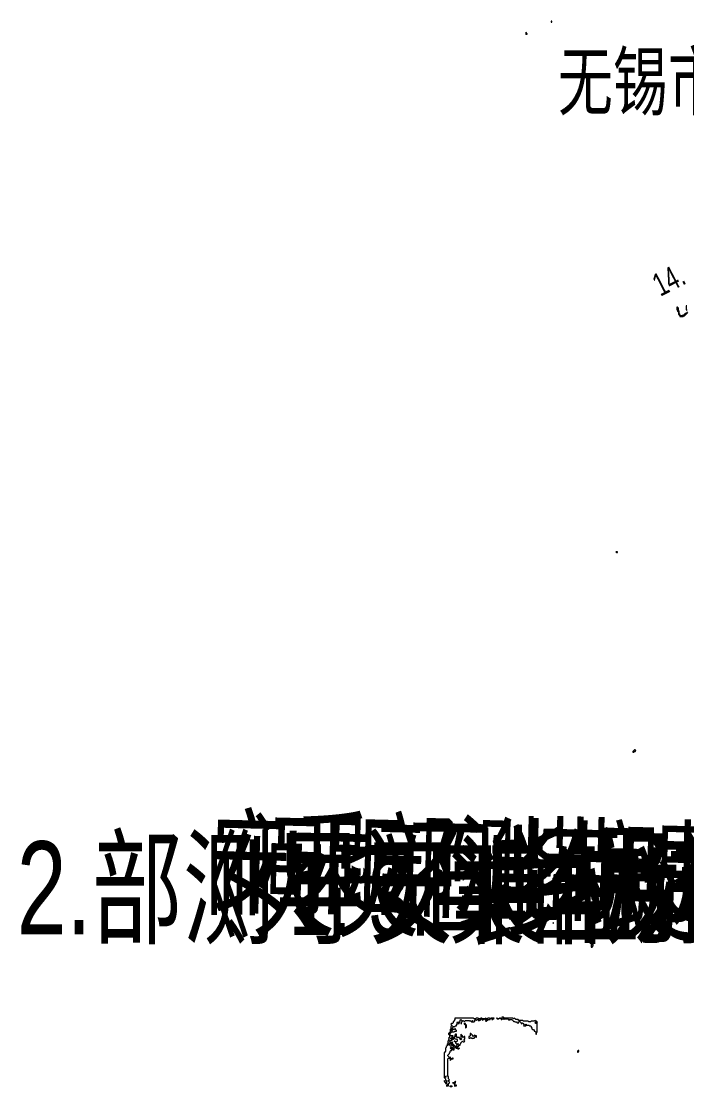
# Model space of a CAD drawing. Extents: x -538 to 2048, y 10 to 1392.
# Drawn here: x -538 to 325, y 10 to 1392 of the extents above; entities that cross this region are included whole.
import ezdxf

# ---------------------------------------------------------------- set-up
doc = ezdxf.new("R2010")
doc.units = 0
for name, color, linetype, lineweight in [('OCR_TEXT', 6, 'Continuous', 0), ('TRACE_CURVE', 6, 'Continuous', 0), ('TRACE_TEXT_SYMBOL', 6, 'Continuous', 0)]:
    doc.layers.add(name, color=color, linetype=linetype, lineweight=lineweight)
doc.styles.add('wqy-unicode', font='wqy-unicode.lff')

msp = doc.modelspace()

# ---------------------------------------------------------------- linework, layer by layer
at = {"layer": 'TRACE_CURVE', "color": 6}
for points in [[(24, 99), (24, 97), (23, 96), (23, 95), (22, 94), (22, 93), (21, 92), (20, 92), (19, 91), (20, 90), (20, 89), (19, 88), (19, 85), (18, 84), (18, 81), (16, 79), (16, 78), (17, 77), (17, 74), (16, 73), (17, 72), (16, 71), (16, 70), (15, 69), (15, 66), (14, 65), (14, 63), (13, 62), (13, 61), (12, 60), (12, 56), (10, 54), (10, 22), (12, 20), (12, 19), (14, 17), (12, 15), (11, 16), (11, 17), (10, 18), (10, 17), (12, 15), (12, 14), (13, 14), (15, 12), (14, 11), (13, 11), (16, 11), (16, 14), (17, 15), (17, 16), (16, 17), (16, 18), (17, 19), (16, 20), (16, 23), (15, 24), (15, 46), (16, 47), (17, 47), (18, 46), (18, 44), (20, 46), (22, 46)], [(20, 75), (21, 76), (22, 76), (19, 76), (18, 77), (18, 79), (20, 81), (23, 81), (24, 82), (26, 82), (26, 83), (25, 84), (25, 85), (24, 85), (23, 84), (21, 84), (20, 85), (21, 86), (22, 86), (21, 87), (22, 88), (23, 88), (24, 87), (24, 88), (25, 89), (26, 89), (26, 90), (27, 91), (27, 93), (28, 94), (29, 93), (29, 91), (29, 92), (30, 93), (30, 94), (31, 95), (31, 96), (32, 97), (33, 96), (33, 94), (32, 93), (32, 92), (33, 92), (32, 93), (35, 96), (36, 95), (37, 95), (38, 96), (42, 96), (43, 95), (44, 96), (46, 94), (49, 94), (50, 95), (50, 96), (51, 97), (52, 96), (53, 97), (54, 97), (55, 96), (55, 95), (55, 96), (56, 97), (57, 96)], [(57, 96), (59, 98), (60, 97), (60, 96), (62, 98), (63, 97), (64, 97), (65, 96), (64, 95), (65, 95), (67, 97), (70, 97), (70, 98), (71, 99), (72, 98), (72, 97), (73, 97), (75, 99), (71, 99), (70, 98), (69, 99), (67, 99), (66, 98), (65, 98), (64, 99), (63, 98), (60, 98), (59, 99), (58, 99), (57, 98), (55, 98), (54, 99), (52, 99), (51, 98), (49, 98), (48, 99), (24, 99)], [(22, 46), (22, 47), (21, 47), (20, 46), (19, 46), (18, 47), (19, 48), (17, 48), (15, 50), (15, 51), (17, 53), (17, 54), (18, 55), (18, 56), (19, 57), (20, 57), (20, 58), (21, 59), (22, 58), (23, 58), (23, 60), (24, 61), (25, 61), (26, 60), (27, 60), (28, 59), (29, 59), (30, 60), (29, 59), (28, 59), (27, 60), (29, 62), (29, 63), (30, 64), (31, 64), (31, 65), (32, 66), (32, 67), (34, 69), (35, 68), (36, 68), (37, 69), (36, 70), (36, 71), (37, 72), (37, 75), (36, 75), (35, 74), (34, 75), (34, 76), (32, 78), (32, 73), (31, 72), (30, 73), (30, 74), (27, 74), (26, 75), (26, 78), (25, 78), (24, 77), (24, 75), (23, 74), (21, 74), (20, 75)]]:
    msp.add_lwpolyline(points, dxfattribs=at)
for points in [[(65, 97), (66, 98), (67, 97), (66, 96)], [(19, 83), (20, 84), (21, 83), (20, 82)], [(46, 95), (47, 96), (48, 95), (47, 94)], [(22, 72), (23, 73), (24, 72), (26, 72), (27, 71), (27, 69), (26, 68), (25, 68), (24, 69), (23, 69), (23, 68), (24, 69), (25, 68), (25, 67), (27, 65), (26, 64), (27, 63), (26, 62), (25, 62), (21, 66), (21, 68), (20, 67), (19, 67), (17, 69), (18, 70), (20, 70), (20, 71), (21, 72), (22, 71)], [(19, 73), (20, 74), (22, 74), (23, 73), (22, 72), (21, 72), (20, 71), (19, 72)], [(31, 72), (32, 73), (33, 72), (32, 71)], [(15, 66), (16, 67), (17, 66), (17, 65), (16, 64), (15, 65)], [(18, 65), (19, 66), (20, 65), (20, 63), (19, 62), (18, 63)], [(18, 60), (19, 61), (20, 61), (21, 60), (20, 59), (19, 59)], [(20, 64), (21, 65), (22, 64), (21, 63)], [(23, 63), (24, 62), (24, 61), (23, 60), (22, 60), (21, 61)], [(21, 59), (22, 60), (23, 59), (22, 58)], [(25, 61), (26, 62), (27, 61), (26, 60)], [(27, 65), (28, 66), (29, 65), (28, 64)], [(11, 23), (12, 24), (13, 23), (12, 22)], [(12, 15), (13, 16), (14, 15), (13, 14)]]:
    msp.add_lwpolyline(points, close=True, dxfattribs=at)
at = {"layer": 'TRACE_TEXT_SYMBOL', "color": 6}
for points in [[(149, 1392), (149, 1391), (150, 1391), (150, 1392)], [(116, 1378), (116, 1375), (117, 1376), (118, 1375), (117, 1376), (117, 1377)], [(233, 704), (234, 703), (235, 703), (235, 704)], [(257, 447), (255, 445), (255, 444), (256, 444), (257, 445), (258, 445), (259, 446), (258, 447)], [(152, 223), (151, 222), (152, 222)], [(201, 195), (201, 191), (202, 191), (203, 192), (203, 193), (204, 194), (203, 194), (202, 195)], [(36, 93), (36, 91), (37, 91), (38, 90), (38, 86), (39, 87), (39, 90), (38, 91), (38, 92), (37, 92)], [(115, 90), (116, 91), (117, 90), (116, 89)], [(128, 93), (129, 94), (130, 94), (131, 93), (130, 92), (129, 92)], [(44, 79), (44, 76), (43, 75), (42, 75), (42, 73), (44, 73), (45, 74), (46, 73), (46, 72), (47, 73), (49, 73), (51, 75), (52, 74), (52, 76), (51, 76), (50, 77), (48, 75), (47, 76), (47, 77), (45, 79)], [(184, 57), (183, 56), (183, 55), (184, 55), (185, 56), (185, 57)], [(24, 17), (25, 16), (24, 15), (21, 15), (22, 15), (23, 14), (23, 13), (24, 13), (25, 12), (24, 11), (23, 11), (26, 11), (26, 12), (25, 12), (24, 13), (24, 14), (25, 15), (25, 16)], [(18, 11), (20, 11), (20, 10), (18, 10)]]:
    msp.add_lwpolyline(points, close=True, dxfattribs=at)
for points in [[(325, 1023), (324, 1023), (324, 1018), (325, 1017)], [(326, 1015), (324, 1013), (323, 1013), (321, 1011), (320, 1011), (319, 1010), (317, 1010), (316, 1011), (316, 1012), (315, 1013), (315, 1016), (314, 1017), (314, 1020), (313, 1021), (312, 1021), (312, 1018), (313, 1017), (313, 1016), (314, 1015), (314, 1012), (316, 1010), (316, 1009), (320, 1009), (321, 1010), (322, 1010), (326, 1014)], [(85, 100), (85, 99), (84, 98), (83, 99), (82, 99), (81, 98), (80, 98), (79, 99), (78, 99), (79, 98), (81, 98), (82, 99), (83, 99), (84, 98), (84, 97), (85, 97), (86, 98), (87, 98), (88, 97), (89, 98), (93, 98), (94, 97), (94, 96), (95, 97), (98, 97), (100, 95), (100, 94), (101, 95), (102, 94), (104, 94), (105, 93), (107, 93), (107, 94), (108, 95), (110, 93), (110, 92), (111, 91), (111, 92), (112, 93), (113, 92), (113, 91), (114, 90), (113, 89), (116, 89), (117, 90), (120, 90), (121, 89), (122, 89), (123, 88), (123, 87), (124, 86), (124, 85), (125, 84), (126, 84), (127, 83), (127, 82), (128, 82), (129, 81), (129, 78), (130, 78), (130, 80), (131, 81), (131, 94), (130, 95)], [(130, 95), (129, 95), (128, 96), (127, 95), (123, 95), (122, 94), (120, 94), (119, 95), (113, 95), (112, 96), (107, 96), (106, 97), (103, 97), (101, 99), (100, 98), (99, 99), (88, 99), (87, 100), (85, 100)]]:
    msp.add_lwpolyline(points, dxfattribs=at)

# ---------------------------------------------------------------- texts
at = {"layer": 'OCR_TEXT', "color": 6, "style": 'wqy-unicode', "width": 0.72}
for s, height, p in [('无锡市建筑设计研究院', 72.59, (157.8, 1277.9)), ('2.部测导安装位进著与灯具或其他设各的安装', 120.732, (-544.2, 207.5)), ('《火灾自乡报誉系化施工及业收运范》施工。', 111.054, (-349.4, 216.5)), ('1. 火灾自动报警系我的设各安乘应获照', 101.132, (-191.4, 206.8)), ('3. 非治方电源切换资在本层配电箱内。', 101.028, (-88.1, 205.9))]:
    msp.add_text(s, height=height, dxfattribs=at).set_placement(p)
for s, height, rotation, p in [('14.', 29.75, 27.1811, (290.5, 1034.4)), ('安乘部测带时止保证其距景边、培地均距高', 108.671, -1.5074, (-295.9, 249.4)), ('间距不能境是低范妥求站，可做近备俱些。', 106.229, -1.4321, (-248.2, 246.6))]:
    msp.add_text(s, height=height, rotation=rotation, dxfattribs=at).set_placement(p)

doc.saveas('drawing.dxf')
